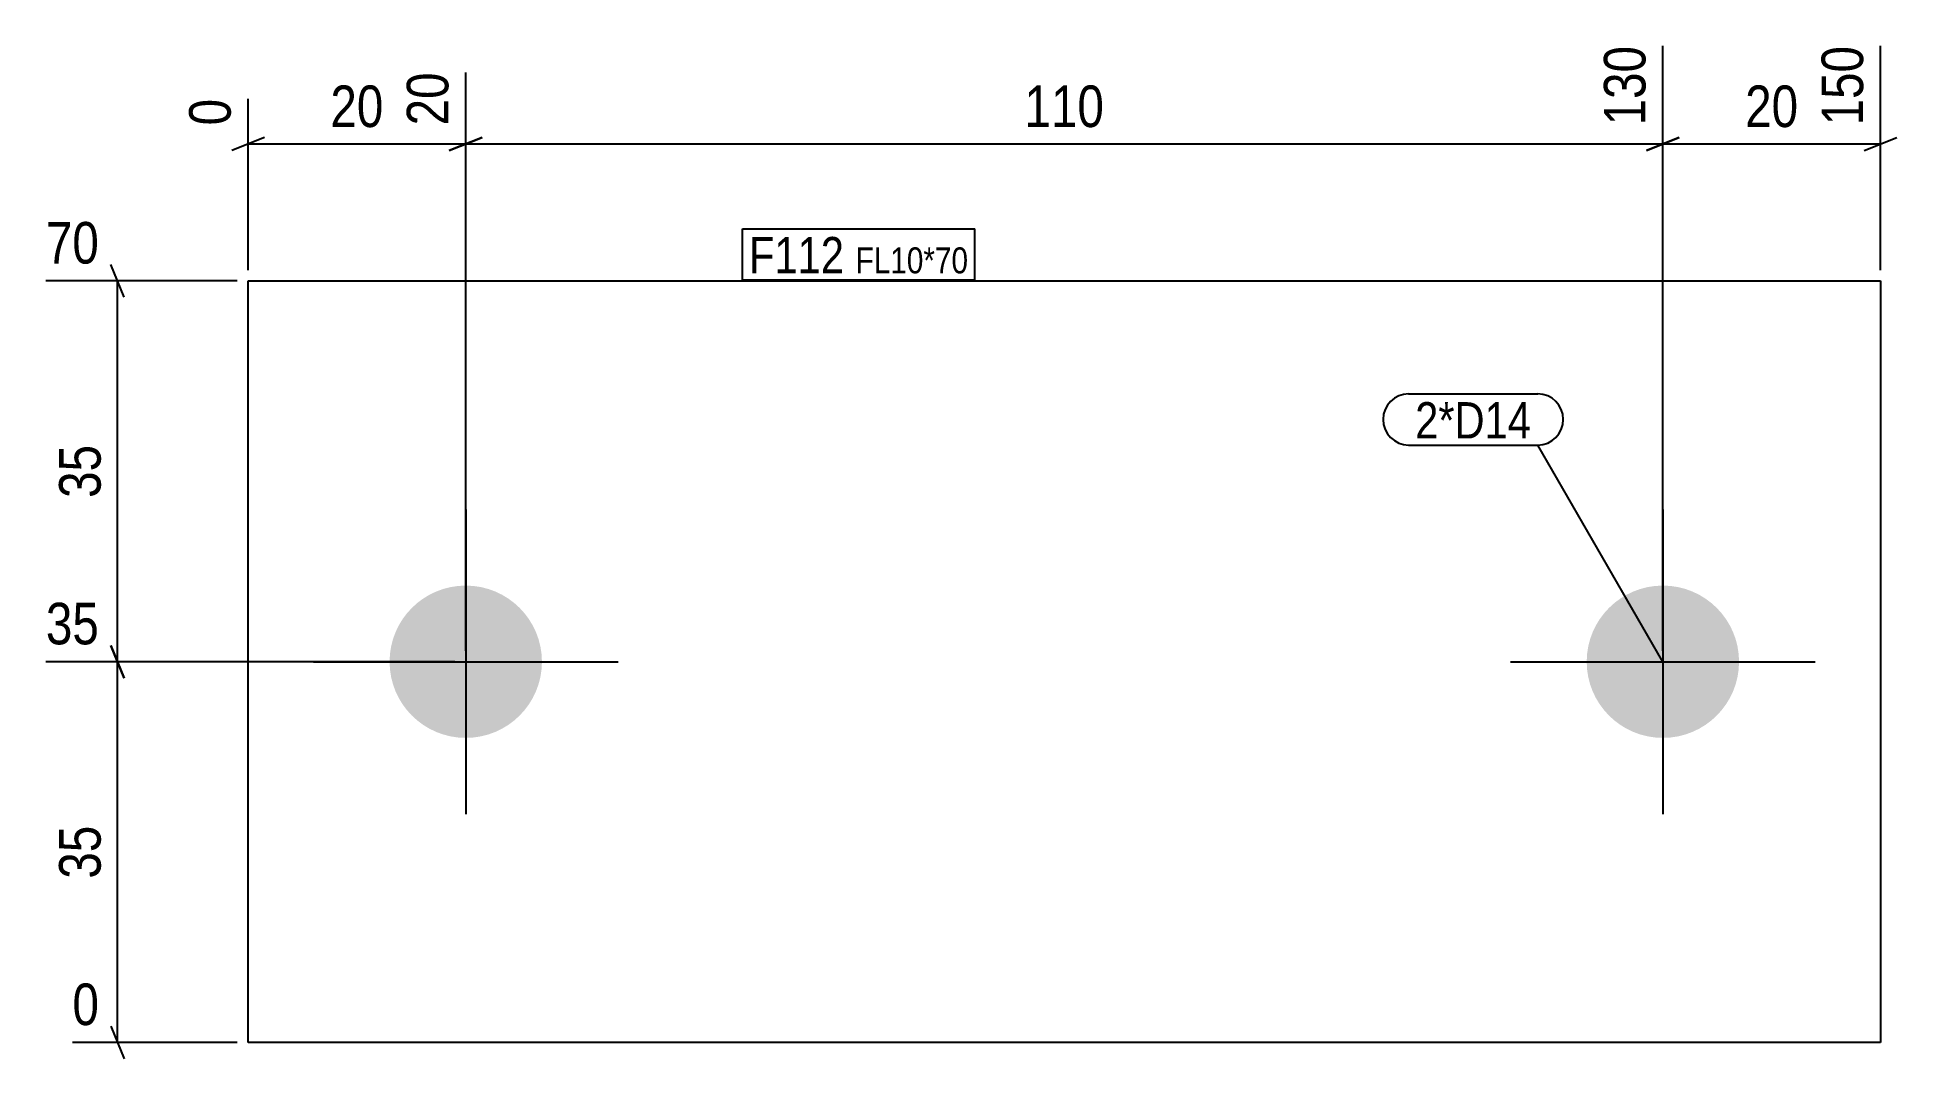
# Model space of a CAD drawing. Header units: millimetres. Extents: x 2 to 173, y 3 to 97.
import ezdxf

# ---------------------------------------------------------------- set-up
doc = ezdxf.new("R2010")
doc.units = ezdxf.units.MM
for name, color, linetype in [('MÅLSÆTNING', 7, 'Continuous'), ('STÅL', 7, 'Continuous'), ('TEKST', 7, 'Continuous')]:
    doc.layers.add(name, color=color, linetype=linetype)
doc.styles.add('Arial Narrow', font='ARIALN.TTF', dxfattribs={"height": 0.2})

msp = doc.modelspace()

# ---------------------------------------------------------------- hatches: boundary and pattern name
at = {"layer": 'STÅL', "linetype": 'Continuous'}
for points in [[(41.58, 46.5, -1), (41.58, 32.5, -1)], [(151.58, 46.5, -1), (151.58, 32.5, -1)]]:
    msp.add_hatch(color=3, dxfattribs=at).paths.add_polyline_path(points)

# ---------------------------------------------------------------- linework, layer by layer
at = {"layer": 'MÅLSÆTNING', "color": 7, "linetype": 'Continuous'}
for p, q in [((151.58, 40.5), (151.58, 96.11)), ((151.58, 40.5), (151.58, 96.11)), ((171.58, 75.5), (171.58, 96.11)), ((41.58, 40.5), (41.58, 93.67)), ((41.58, 40.5), (41.58, 93.67)), ((21.58, 75.5), (21.58, 91.23)), ((23.08, 87.7), (20.08, 86.5)), ((43.08, 87.7), (40.07, 86.5)), ((40.07, 86.5), (43.08, 87.7)), ((153.08, 87.7), (150.08, 86.5)), ((150.08, 86.5), (153.08, 87.7)), ((170.08, 86.5), (173.08, 87.7)), ((21.58, 87.1), (41.58, 87.1)), ((41.58, 87.1), (151.58, 87.1)), ((151.58, 87.1), (171.58, 87.1)), ((10.18, 73), (8.97, 76)), ((20.58, 74.5), (3, 74.5)), ((9.58, 39.5), (9.58, 74.5)), ((40.58, 39.5), (3, 39.5)), ((40.58, 39.5), (3, 39.5)), ((8.97, 41), (10.18, 38)), ((10.18, 38), (8.98, 41)), ((9.58, 4.5), (9.58, 39.5)), ((8.98, 6), (10.18, 3)), ((20.58, 4.5), (5.44, 4.5))]:
    msp.add_line(p, q, dxfattribs=at)
at = {"layer": 'STÅL', "color": 2, "linetype": 'Continuous'}
for p, q in [((21.58, 4.5), (21.58, 74.5)), ((21.58, 74.5), (171.58, 74.5)), ((171.58, 74.5), (171.58, 4.5)), ((171.58, 4.5), (21.58, 4.5))]:
    msp.add_line(p, q, dxfattribs=at)
at = {"layer": 'STÅL', "color": 3, "linetype": 'Continuous'}
for p, q in [((41.58, 53.5), (41.58, 25.5)), ((151.58, 53.5), (151.58, 25.5)), ((27.58, 39.5), (55.58, 39.5)), ((137.58, 39.5), (165.58, 39.5))]:
    msp.add_line(p, q, dxfattribs=at)

# ---------------------------------------------------------------- wipeouts: each hides what was drawn before it
at = {"color": 0}
msp.add_wipeout([(139.48, 60.02), (139.48, 63.52), (128.82, 63.52), (128.82, 60.02)], dxfattribs=at).dxf.layer = 'TEKST'

# ---------------------------------------------------------------- next in the draw order: wipeouts: each hides what was drawn before it
at = {"color": 0, "linetype": 'Continuous'}
for points in [[(150.78, 96.91), (145.18, 96.91), (145.18, 88), (150.78, 88)], [(20.78, 92.03), (15.18, 92.03), (15.18, 88), (20.78, 88)], [(8.67, 75.3), (8.67, 80.9), (2.2, 80.9), (2.2, 75.3)], [(8.68, 40.3), (8.68, 45.9), (2.2, 45.9), (2.2, 40.3)], [(8.68, 5.3), (8.68, 10.9), (4.64, 10.9), (4.64, 5.3)]]:
    msp.add_wipeout(points, dxfattribs=at).dxf.layer = 'MÅLSÆTNING'
at = {"color": 0}
for points, layer in [([(34.81, 87.85), (34.81, 93.45), (28.34, 93.45), (28.34, 87.85)], 'MÅLSÆTNING'), ([(101.03, 87.85), (101.03, 93.45), (92.12, 93.45), (92.12, 87.85)], 'MÅLSÆTNING'), ([(164.81, 87.85), (164.81, 93.45), (158.34, 93.45), (158.34, 87.85)], 'MÅLSÆTNING'), ([(8.82, 60.24), (3.22, 60.24), (3.22, 53.76), (8.82, 53.76)], 'MÅLSÆTNING'), ([(8.83, 25.24), (3.23, 25.24), (3.23, 18.76), (8.83, 18.76)], 'MÅLSÆTNING'), ([(76.35, 75.2), (76.35, 78.7), (67.61, 78.7), (67.61, 75.2)], 'TEKST'), ([(87.75, 75.2), (87.75, 77.7), (77.4, 77.7), (77.4, 75.2)], 'TEKST'), ([(139.48, 60.02), (139.48, 63.52), (128.82, 63.52), (128.82, 60.02)], 'TEKST')]:
    msp.add_wipeout(points, dxfattribs=at).dxf.layer = layer

# ---------------------------------------------------------------- next in the draw order: linework, layer by layer
at = {"layer": 'TEKST', "color": 7, "linetype": 'Continuous'}
for p, q in [((128.22, 64.12), (140.08, 64.12)), ((128.22, 59.42), (140.08, 59.42)), ((151.58, 39.5), (140.08, 59.42))]:
    msp.add_line(p, q, dxfattribs=at)
for centre, start, end in [((128.22, 61.77), 90, 270), ((140.08, 61.77), 270, 90)]:
    msp.add_arc(centre, 2.35, start, end, dxfattribs=at)

# ---------------------------------------------------------------- next in the draw order: texts
at = {"layer": 'MÅLSÆTNING', "color": 3, "linetype": 'Continuous', "style": 'Arial Narrow'}
for s, height, p in [('130', 3.818, (149.98, 88.8)), ('0', 3.82, (19.98, 88.8))]:
    msp.add_text(s, height=height, rotation=90.0002, dxfattribs=at).set_placement(p)
at = {"layer": 'MÅLSÆTNING', "color": 3, "style": 'Arial Narrow'}
for s, p in [('20', (29.14, 88.65)), ('110', (92.92, 88.65)), ('20', (159.14, 88.65))]:
    msp.add_text(s, height=3.818, dxfattribs=at).set_placement(p)
at = {"layer": 'MÅLSÆTNING', "color": 3, "linetype": 'Continuous', "style": 'Arial Narrow'}
for s, height, p in [('70', 3.818, (3, 76.1)), ('35', 3.818, (3, 41.1)), ('0', 3.82, (5.44, 6.1))]:
    msp.add_text(s, height=height, dxfattribs=at).set_placement(p)
at = {"layer": 'MÅLSÆTNING', "color": 3, "style": 'Arial Narrow'}
for p in [(8.03, 54.56), (8.03, 19.56)]:
    msp.add_text('35', height=3.818, rotation=90.0002, dxfattribs=at).set_placement(p)
at = {"layer": 'TEKST', "color": 3, "style": 'Arial Narrow'}
msp.add_text('2*D14', height=3.34, dxfattribs=at).set_placement((128.82, 60.02))

# ---------------------------------------------------------------- next in the draw order: wipeouts: each hides what was drawn before it
at = {"color": 0, "linetype": 'Continuous'}
for points in [[(170.78, 96.91), (165.18, 96.91), (165.18, 88), (170.78, 88)], [(40.77, 94.47), (35.17, 94.47), (35.17, 88), (40.77, 88)]]:
    msp.add_wipeout(points, dxfattribs=at).dxf.layer = 'MÅLSÆTNING'
at = {"color": 0}
for points in [[(76.35, 75.2), (76.35, 78.7), (67.61, 78.7), (67.61, 75.2)], [(87.75, 75.2), (87.75, 77.7), (77.4, 77.7), (77.4, 75.2)]]:
    msp.add_wipeout(points, dxfattribs=at).dxf.layer = 'TEKST'

# ---------------------------------------------------------------- next in the draw order: linework, layer by layer
at = {"layer": 'TEKST', "color": 7, "linetype": 'Continuous'}
for p, q in [((67.01, 79.3), (88.35, 79.3)), ((67.01, 74.6), (67.01, 79.3)), ((88.35, 74.6), (88.35, 79.3)), ((67.01, 74.6), (88.35, 74.6))]:
    msp.add_line(p, q, dxfattribs=at)

# ---------------------------------------------------------------- next in the draw order: texts
at = {"layer": 'MÅLSÆTNING', "color": 3, "linetype": 'Continuous', "style": 'Arial Narrow'}
for s, p in [('150', (169.98, 88.8)), ('20', (39.98, 88.8))]:
    msp.add_text(s, height=3.818, rotation=90.0002, dxfattribs=at).set_placement(p)
at = {"layer": 'TEKST', "color": 3, "style": 'Arial Narrow'}
for s, height, p in [('F112', 3.34, (67.61, 75.2)), ('FL10*70', 2.386, (77.4, 75.2))]:
    msp.add_text(s, height=height, dxfattribs=at).set_placement(p)

doc.saveas('drawing.dxf')
